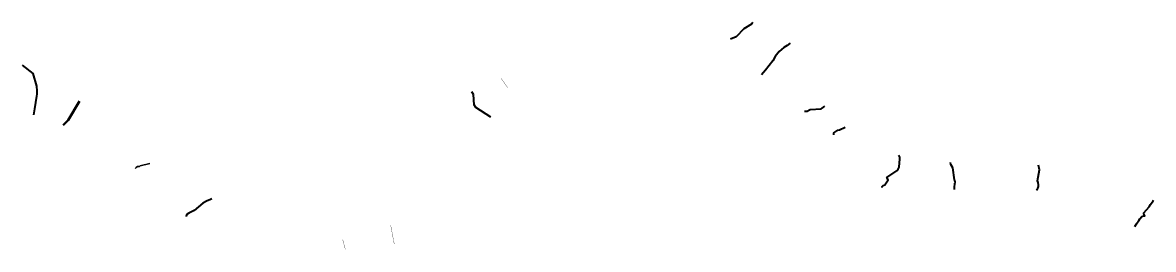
# Model space of a CAD drawing. Header units: inches. Extents: x 587378 to 591420, y 3917414 to 3918225.
import ezdxf

# ---------------------------------------------------------------- set-up
doc = ezdxf.new("R2010")
doc.units = ezdxf.units.IN
doc.header["$MEASUREMENT"] = 0
doc.layers.add('0_HELP', color=250, linetype='Continuous', lineweight=35)

msp = doc.modelspace()

# ---------------------------------------------------------------- linework, layer by layer
at = {"const_width": 1}
for points in [[(589088.6, 3918025.6), (589111.9, 3917992.1)], [(589088.6, 3918025.6), (589111.9, 3917992.1)], [(588693.6, 3917500.4), (588706.4, 3917433)], [(588693.6, 3917500.4), (588706.4, 3917433)], [(588522.2, 3917448.5), (588531.3, 3917414.3)], [(588522.2, 3917448.5), (588531.3, 3917414.3)]]:
    msp.add_lwpolyline(points, dxfattribs=at)
at = {"layer": '0_HELP', "color": 2, "lineweight": 40}
for points in [[(589988.2, 3918225.2), (589983.8, 3918219.1), (589956.5, 3918202.6), (589928.9, 3918174.2), (589908.2, 3918166.1)], [(590122, 3918151.4), (590111.5, 3918143.2), (590099.5, 3918136), (590082.5, 3918121.8), (590068, 3918104.1), (590060.2, 3918088.2), (590033.5, 3918055.1), (590019.6, 3918037.9)], [(587418.2, 3917895.6), (587421.5, 3917917.3), (587428.4, 3917961.5), (587429.5, 3917968.7), (587430.3, 3917981.4), (587429, 3917997.5), (587415, 3918043.6), (587377.8, 3918072.7)], [(589051.2, 3917887), (588998.1, 3917921.7), (588992.3, 3917931), (588989.4, 3917967.6), (588984.3, 3917977.3)], [(590172.4, 3917907.9), (590182, 3917908.6), (590190.7, 3917912.8), (590193.1, 3917914.2), (590232.5, 3917917.3), (590236.7, 3917918.8), (590245.2, 3917926.7)], [(590277.9, 3917823.7), (590277.8, 3917829.8), (590278.3, 3917830.7), (590292.5, 3917840.6), (590298.6, 3917841.5), (590318.5, 3917851.3)], [(590451.1, 3917635.3), (590450.9, 3917639.2), (590453.7, 3917642.5), (590460, 3917645.3), (590465.5, 3917651.7), (590471.9, 3917662.1), (590467.7, 3917670.9), (590504.3, 3917696), (590508, 3917700.4), (590511.4, 3917707.7), (590514.3, 3917737.7), (590513.4, 3917743.6), (590509.9, 3917751.1)], [(590709, 3917627.7), (590709.6, 3917636.4), (590710.8, 3917648), (590712.2, 3917654.4), (590710.3, 3917660.9), (590709.7, 3917662.9), (590702.9, 3917705.1), (590696.4, 3917717.2), (590695, 3917724.3)], [(591002.1, 3917625.8), (591006.6, 3917633.1), (591007.9, 3917635.3), (591009.6, 3917639.4), (591010.1, 3917645.1), (591008.1, 3917652.7), (591006.5, 3917658.6), (591012.7, 3917698.4), (591009.1, 3917714.7)], [(588053.8, 3917594.2), (588047.1, 3917591.2), (588037.1, 3917587.7), (588022.2, 3917579.2), (587991.1, 3917552.9), (587972, 3917543.8), (587965.9, 3917539.9), (587963.3, 3917536.7), (587962, 3917533.2), (587962.1, 3917531.6)], [(591353.9, 3917495.8), (591359.7, 3917505.4), (591368.4, 3917516.7), (591371.7, 3917522.8), (591379.1, 3917531.9), (591385.4, 3917533.8), (591390, 3917534.2), (591385.7, 3917541.5), (591386, 3917545), (591404.8, 3917566.2), (591410.4, 3917573.9), (591419.9, 3917587.4), (591420.2, 3917589.8)]]:
    msp.add_lwpolyline(points, dxfattribs=at)
at = {"layer": '0_HELP'}
msp.add_lwpolyline([(587418.2, 3917895.6), (587421.5, 3917917.3), (587428.4, 3917961.5), (587429.5, 3917968.7)], dxfattribs=at)
at = {"layer": '0_HELP', "color": 2, "lineweight": 50, "elevation": 18}
msp.add_lwpolyline([(587581.7, 3917943.7), (587540.6, 3917875.6), (587525.5, 3917861.1), (587522.6, 3917858.3)], dxfattribs=at)
at = {"layer": '0_HELP', "color": 2}
msp.add_lwpolyline([(587832.9, 3917721.2), (587798.6, 3917712.3), (587795.5, 3917710.9), (587788.6, 3917710.1), (587783.5, 3917706.9), (587780.6, 3917703.4)], dxfattribs=at)

doc.saveas('drawing.dxf')
